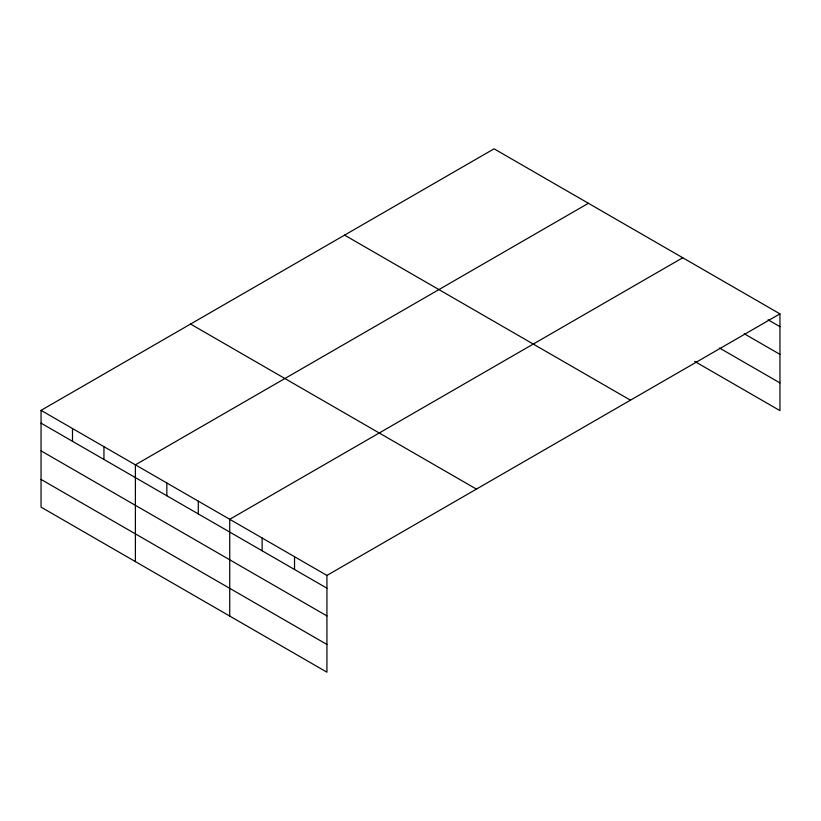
<?xml version="1.0" encoding="UTF-8"?>
<svg xmlns="http://www.w3.org/2000/svg" width="821" height="821" viewBox="0 0 821 821"><rect width="100%" height="100%" fill="white"/><g stroke="black" fill="none" stroke-linecap="round" stroke-linejoin="round"><path stroke-width="1.23" d="M779.95 313.868L494.068 148.817L41.05 410.367L41.05 507.132L326.932 672.183L326.932 575.418L779.95 313.868L779.95 410.633L694.628 361.373M588.411 203.28L135.393 464.83L135.393 561.595M682.754 257.753L229.736 519.303L229.736 616.068M768.066 319.79L779.95 326.645M744.308 333.788L779.95 354.364M719.473 348.001L779.95 382.914M344.574 235.124L630.456 400.176M190.544 324.049L476.426 489.111M41.05 410.367L326.932 575.418M41.05 423.143L326.932 588.195M41.05 450.852L326.932 615.914M41.05 479.413L326.932 644.464M294.534 556.71L294.534 569.487M262.135 538.001L262.135 550.778M198.282 501.138L198.282 513.915M166.837 482.984L166.837 495.761M103.949 446.675L103.949 459.452M72.494 428.521L72.494 441.298"/></g></svg>
